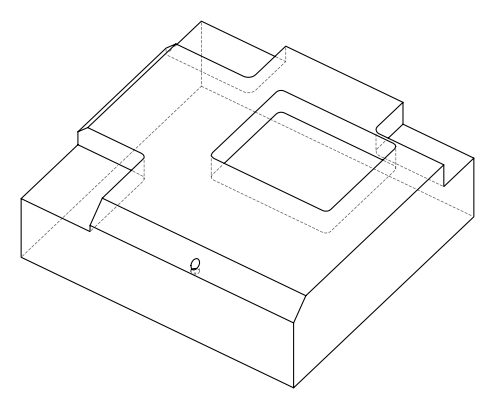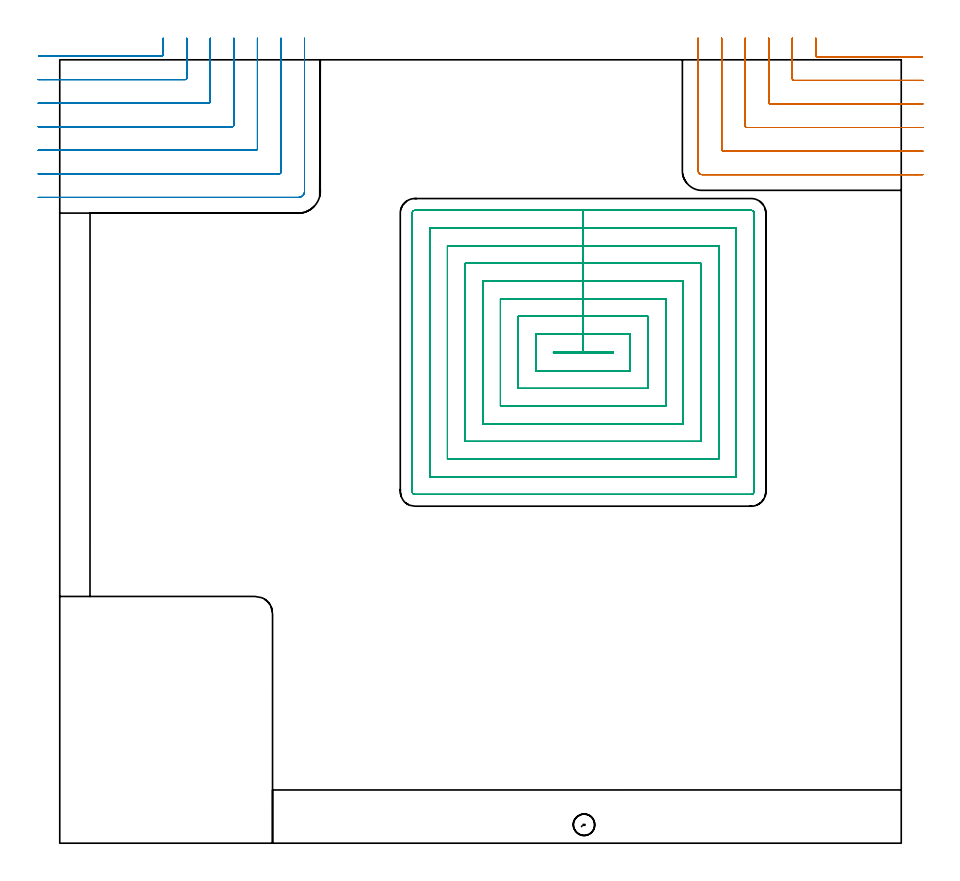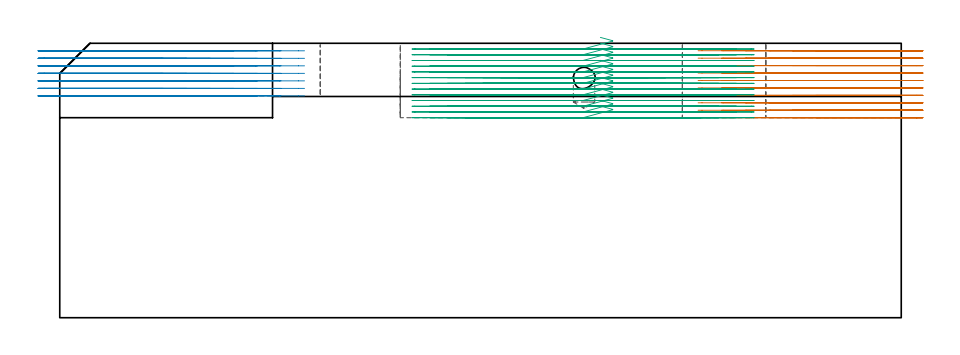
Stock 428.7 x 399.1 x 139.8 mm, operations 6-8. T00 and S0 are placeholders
(PLAN: 8 operations, 4 tool changes, 181.8 min)
(1 SPOT_DRILL | STEP1POCKET | NXT0321_9005460120000 | 0.03 min | 1278 mm3)
(2 DRILL_BLIND_HOLE_INTO_CENTER | STEP1POCKET | UGT0301_221 | 0.1 min | 1816 mm3)
(3 AREA_MILL | FG_CHAMFER_SURFACE | UGT0205_001 | 26.05 min | 118848 mm3)
(4 AREA_MILL_1 | FG_CHAMFER_SURFACE_1 | UGT0205_001 | 9.62 min | 24879 mm3)
(5 MILL_CORNER_NOTCH_RECTANGULAR | CORNER_NOTCH_RECTANGULAR | NXT0201_012 | Follow Part, ap 4, ae 75% | 29.01 min | 511872 mm3)
(6 MILL_CORNER_NOTCH_RECTANGULAR_1 | CORNER_NOTCH_RECTANGULAR_1 | NXT0201_012 | Follow Part, ap 4, ae 75% | 16.48 min | 280225 mm3)
(7 MILL_CORNER_NOTCH_RECTANGULAR_2 | CORNER_NOTCH_RECTANGULAR_2 | NXT0201_012 | Follow Part, ap 4, ae 75% | 15.51 min | 276205 mm3)
(8 MILL_RECTANGULAR_POCKET | POCKET_RECTANGULAR_STRAIGHT | NXT0201_011 | Follow Part, ap 3, ae 75% | 84.97 min | 1104171 mm3)
(TOOL NXT0321_9005460120000 | NC Spot Drill, 142deg, 12mm, Carbide, Uncoated | D12 PA142 FL30 Z2)
(TOOL UGT0301_221 | Twist Drill 10.9 mm | D10.9 PA118 FL92 Z2)
(TOOL UGT0205_001 | Chamfer Mill 20 x 3 x 45 deg. | D20 FL50 Z2)
(TOOL NXT0201_012 | ENDMILL 16mm [2P460-1600-NA 1630] | D16 FL38 Z6)
(TOOL NXT0201_011 | ENDMILL 12mm [2P460-1200-NA 1630] | D12 FL38 Z6)
(OP 6 MILL_CORNER_NOTCH_RECTANGULAR_1)
G17 G21 G94 G90
T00 M6
G54
G17 G0 G90 X385.2 Y410.1 S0 M3
G43 Z149.8 H1
Z136.01
G94 G1 Y407.1 F250.
Y401.394 F500.
G3 X385.994 Y400.6 R0.8
G1 X436.558
X439.558 F250.
G0 Z149.8
X373.2 Y410.1
Z136.01
G1 Y407.1
Y389.395 F500.
G3 X373.995 Y388.6 R0.8
G1 X436.7
X439.7 F250.
G0 Z149.8
X361.2 Y410.1
Z136.01
G1 Y407.1
Y377.395 F500.
G3 X361.995 Y376.6 R0.8
G1 X436.7
X439.7 F250.
G0 Z149.8
X349.2 Y410.1
Z136.01
G1 Y407.1
Y365.395 F500.
G3 X349.995 Y364.6 R0.8
G1 X436.7
X439.7 F250.
G0 Z149.8
X337.2 Y410.1
Z136.01
G1 Y407.1
Y353.396 F500.
G3 X337.996 Y352.6 R0.8
G1 X436.7
X439.7 F250.
G0 Z149.8
X325.2 Y410.1
Z136.01
G1 Y407.1
Y342.6 F500.
G3 X327.2 Y340.6 R2.
G1 X436.7
X439.7 F250.
G0 Z149.8
X385.2 Y410.1
Z132.22
G1 Y407.1
Y401.394 F500.
G3 X385.994 Y400.6 R0.8
G1 X436.558
X439.558 F250.
G0 Z149.8
X373.2 Y410.1
Z132.22
G1 Y407.1
Y389.395 F500.
G3 X373.995 Y388.6 R0.8
G1 X436.7
X439.7 F250.
G0 Z149.8
X361.2 Y410.1
Z132.22
G1 Y407.1
Y377.395 F500.
G3 X361.995 Y376.6 R0.8
G1 X436.7
X439.7 F250.
G0 Z149.8
X349.2 Y410.1
Z132.22
G1 Y407.1
Y365.395 F500.
G3 X349.995 Y364.6 R0.8
G1 X436.7
X439.7 F250.
G0 Z149.8
X337.2 Y410.1
Z132.22
G1 Y407.1
Y353.396 F500.
G3 X337.996 Y352.6 R0.8
G1 X436.7
X439.7 F250.
G0 Z149.8
X325.2 Y410.1
Z132.22
G1 Y407.1
Y342.6 F500.
G3 X327.2 Y340.6 R2.
G1 X436.7
X439.7 F250.
G0 Z149.8
X385.2 Y410.1
Z128.43
G1 Y407.1
Y401.394 F500.
G3 X385.994 Y400.6 R0.8
G1 X436.558
X439.558 F250.
G0 Z149.8
X373.2 Y410.1
Z128.43
G1 Y407.1
Y389.395 F500.
G3 X373.995 Y388.6 R0.8
G1 X436.7
X439.7 F250.
G0 Z149.8
X361.2 Y410.1
Z128.43
G1 Y407.1
Y377.395 F500.
G3 X361.995 Y376.6 R0.8
G1 X436.7
X439.7 F250.
G0 Z149.8
X349.2 Y410.1
Z128.43
G1 Y407.1
Y365.395 F500.
G3 X349.995 Y364.6 R0.8
G1 X436.7
X439.7 F250.
G0 Z149.8
X337.2 Y410.1
Z128.43
G1 Y407.1
Y353.396 F500.
G3 X337.996 Y352.6 R0.8
G1 X436.7
X439.7 F250.
G0 Z149.8
X325.2 Y410.1
Z128.43
G1 Y407.1
Y342.6 F500.
G3 X327.2 Y340.6 R2.
G1 X436.7
X439.7 F250.
G0 Z149.8
X385.2 Y410.1
Z124.64
G1 Y407.1
Y401.394 F500.
G3 X385.994 Y400.6 R0.8
G1 X436.558
X439.558 F250.
G0 Z149.8
X373.2 Y410.1
Z124.64
G1 Y407.1
Y389.395 F500.
G3 X373.995 Y388.6 R0.8
G1 X436.7
X439.7 F250.
G0 Z149.8
X361.2 Y410.1
Z124.64
G1 Y407.1
Y377.395 F500.
G3 X361.995 Y376.6 R0.8
G1 X436.7
X439.7 F250.
G0 Z149.8
X349.2 Y410.1
Z124.64
G1 Y407.1
Y365.395 F500.
G3 X349.995 Y364.6 R0.8
G1 X436.7
X439.7 F250.
G0 Z149.8
X337.2 Y410.1
Z124.64
G1 Y407.1
Y353.396 F500.
G3 X337.996 Y352.6 R0.8
G1 X436.7
X439.7 F250.
G0 Z149.8
X325.2 Y410.1
Z124.64
G1 Y407.1
Y342.6 F500.
G3 X327.2 Y340.6 R2.
G1 X436.7
X439.7 F250.
G0 Z149.8
X385.2 Y410.1
Z120.85
G1 Y407.1
Y401.394 F500.
G3 X385.994 Y400.6 R0.8
G1 X436.558
X439.558 F250.
G0 Z149.8
X373.2 Y410.1
Z120.85
G1 Y407.1
Y389.395 F500.
G3 X373.995 Y388.6 R0.8
G1 X436.7
X439.7 F250.
G0 Z149.8
X361.2 Y410.1
Z120.85
G1 Y407.1
Y377.395 F500.
G3 X361.995 Y376.6 R0.8
G1 X436.7
X439.7 F250.
G0 Z149.8
X349.2 Y410.1
Z120.85
G1 Y407.1
Y365.395 F500.
G3 X349.995 Y364.6 R0.8
G1 X436.7
X439.7 F250.
G0 Z149.8
X337.2 Y410.1
Z120.85
G1 Y407.1
Y353.396 F500.
G3 X337.996 Y352.6 R0.8
G1 X436.7
X439.7 F250.
G0 Z149.8
X325.2 Y410.1
Z120.85
G1 Y407.1
Y342.6 F500.
G3 X327.2 Y340.6 R2.
G1 X436.7
X439.7 F250.
G0 Z149.8
X385.2 Y410.1
Z117.06
G1 Y407.1
Y401.394 F500.
G3 X385.994 Y400.6 R0.8
G1 X436.558
X439.558 F250.
G0 Z149.8
X373.2 Y410.1
Z117.06
G1 Y407.1
Y389.395 F500.
G3 X373.995 Y388.6 R0.8
G1 X436.7
X439.7 F250.
G0 Z149.8
X361.2 Y410.1
Z117.06
G1 Y407.1
Y377.395 F500.
G3 X361.995 Y376.6 R0.8
G1 X436.7
X439.7 F250.
G0 Z149.8
X349.2 Y410.1
Z117.06
G1 Y407.1
Y365.395 F500.
G3 X349.995 Y364.6 R0.8
G1 X436.7
X439.7 F250.
G0 Z149.8
X337.2 Y410.1
Z117.06
G1 Y407.1
Y353.396 F500.
G3 X337.996 Y352.6 R0.8
G1 X436.7
X439.7 F250.
G0 Z149.8
X325.2 Y410.1
Z117.06
G1 Y407.1
Y342.6 F500.
G3 X327.2 Y340.6 R2.
G1 X436.7
X439.7 F250.
G0 Z149.8
X385.2 Y410.1
Z113.27
G1 Y407.1
Y401.394 F500.
G3 X385.994 Y400.6 R0.8
G1 X436.558
X439.558 F250.
G0 Z149.8
X373.2 Y410.1
Z113.27
G1 Y407.1
Y389.395 F500.
G3 X373.995 Y388.6 R0.8
G1 X436.7
X439.7 F250.
G0 Z149.8
X361.2 Y410.1
Z113.27
G1 Y407.1
Y377.395 F500.
G3 X361.995 Y376.6 R0.8
G1 X436.7
X439.7 F250.
G0 Z149.8
X349.2 Y410.1
Z113.27
G1 Y407.1
Y365.395 F500.
G3 X349.995 Y364.6 R0.8
G1 X436.7
X439.7 F250.
G0 Z149.8
X337.2 Y410.1
Z113.27
G1 Y407.1
Y353.396 F500.
G3 X337.996 Y352.6 R0.8
G1 X436.7
X439.7 F250.
G0 Z149.8
X325.2 Y410.1
Z113.27
G1 Y407.1
Y342.6 F500.
G3 X327.2 Y340.6 R2.
G1 X436.7
X439.7 F250.
G0 Z149.8
X385.2 Y410.1
Z109.48
G1 Y407.1
Y401.394 F500.
G3 X385.994 Y400.6 R0.8
G1 X436.558
X439.558 F250.
G0 Z149.8
X373.2 Y410.1
Z109.48
G1 Y407.1
Y389.395 F500.
G3 X373.995 Y388.6 R0.8
G1 X436.7
X439.7 F250.
G0 Z149.8
X361.2 Y410.1
Z109.48
G1 Y407.1
Y377.395 F500.
G3 X361.995 Y376.6 R0.8
G1 X436.7
X439.7 F250.
G0 Z149.8
X349.2 Y410.1
Z109.48
G1 Y407.1
Y365.395 F500.
G3 X349.995 Y364.6 R0.8
G1 X436.7
X439.7 F250.
G0 Z149.8
X337.2 Y410.1
Z109.48
G1 Y407.1
Y353.396 F500.
G3 X337.996 Y352.6 R0.8
G1 X436.7
X439.7 F250.
G0 Z149.8
X325.2 Y410.1
Z109.48
G1 Y407.1
Y342.6 F500.
G3 X327.2 Y340.6 R2.
G1 X436.7
X439.7 F250.
G0 Z149.8
X385.2 Y410.1
Z105.69
G1 Y407.1
Y401.394 F500.
G3 X385.994 Y400.6 R0.8
G1 X436.558
X439.558 F250.
G0 Z149.8
X373.2 Y410.1
Z105.69
G1 Y407.1
Y389.395 F500.
G3 X373.995 Y388.6 R0.8
G1 X436.7
X439.7 F250.
G0 Z149.8
X361.2 Y410.1
Z105.69
G1 Y407.1
Y377.395 F500.
G3 X361.995 Y376.6 R0.8
G1 X436.7
X439.7 F250.
G0 Z149.8
X349.2 Y410.1
Z105.69
G1 Y407.1
Y365.395 F500.
G3 X349.995 Y364.6 R0.8
G1 X436.7
X439.7 F250.
G0 Z149.8
X337.2 Y410.1
Z105.69
G1 Y407.1
Y353.396 F500.
G3 X337.996 Y352.6 R0.8
G1 X436.7
X439.7 F250.
G0 Z149.8
X325.2 Y410.1
Z105.69
G1 Y407.1
Y342.6 F500.
G3 X327.2 Y340.6 R2.
G1 X436.7
X439.7 F250.
G0 Z149.8
X385.2 Y410.1
Z101.9
G1 Y407.1
Y401.394 F500.
G3 X385.994 Y400.6 R0.8
G1 X436.558
X439.558 F250.
G0 Z149.8
X373.2 Y410.1
Z101.9
G1 Y407.1
Y389.395 F500.
G3 X373.995 Y388.6 R0.8
G1 X436.7
X439.7 F250.
G0 Z149.8
X361.2 Y410.1
Z101.9
G1 Y407.1
Y377.395 F500.
G3 X361.995 Y376.6 R0.8
G1 X436.7
X439.7 F250.
G0 Z149.8
X349.2 Y410.1
Z101.9
G1 Y407.1
Y365.395 F500.
G3 X349.995 Y364.6 R0.8
G1 X436.7
X439.7 F250.
G0 Z149.8
X337.2 Y410.1
Z101.9
G1 Y407.1
Y353.396 F500.
G3 X337.996 Y352.6 R0.8
G1 X436.7
X439.7 F250.
G0 Z149.8
X325.2 Y410.1
Z101.9
G1 Y407.1
Y342.6 F500.
G3 X327.2 Y340.6 R2.
G1 X436.7
X439.7 F250.
G0 Z149.8
M5
M2
(OP 7 MILL_CORNER_NOTCH_RECTANGULAR_2)
G17 G21 G94 G90
T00 M6
G54
G17 G0 G90 X-10.771 Y400.999 S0 M3
G43 Z149.8 H1
Z135.971
G94 G1 X-7.771 Y401. F250.
X51.906 F500.
G3 X52.7 Y401.794 R0.8
G1 Y407.1
Y410.1 F250.
G0 Z149.8
X-11. Y388.987
Z135.971
G1 X-8. Y388.999
G2 X-7.746 Y389. R60. F500.
G1 X63.906
G3 X64.7 Y389.794 R0.8
G1 Y407.1
Y410.1 F250.
G0 Z149.8
X-11. Y376.983
Z135.971
G1 X-8. Y376.999
G2 X-7.746 Y377. R48. F500.
G1 X75.905
G3 X76.7 Y377.795 R0.8
G1 Y407.1
Y410.1 F250.
G0 Z149.8
X-11. Y364.978
Z135.971
G1 X-8. Y364.999
G2 X-7.746 Y365. R36. F500.
G1 X87.905
G3 X88.7 Y365.795 R0.8
G1 Y407.1
Y410.1 F250.
G0 Z149.8
X-11. Y352.967
Z135.971
G1 X-8. Y352.999
G2 X-7.746 Y353. R24. F500.
G1 X99.905
G3 X100.7 Y353.795 R0.8
G1 Y407.1
Y410.1 F250.
G0 Z149.8
X-10.999 Y340.934
Z135.971
G1 X-8. Y340.997
G2 X-7.746 Y341. R12. F500.
G1 X111.904
G3 X112.7 Y341.796 R0.8
G1 Y407.1
Y410.1 F250.
G0 Z149.8
X-10.746 Y329.
Z135.971
G1 X-7.746
X121.6 F500.
G3 X124.7 Y332.1 R3.1
G1 Y407.1
Y410.1 F250.
G0 Z149.8
X-10.771 Y401.
Z132.143
G1 X-7.771
X51.906 F500.
G3 X52.7 Y401.794 R0.8
G1 Y407.1
Y410.1 F250.
G0 Z149.8
X-11. Y388.996
Z132.143
G1 X-8. Y389.
X-7.919 F500.
X63.906
G3 X64.7 Y389.794 R0.8
G1 Y407.1
Y410.1 F250.
G0 Z149.8
X-11. Y376.995
Z132.143
G1 X-8. Y377.
X-7.919 F500.
X75.905
G3 X76.7 Y377.795 R0.8
G1 Y407.1
Y410.1 F250.
G0 Z149.8
X-11. Y364.993
Z132.143
G1 X-8. Y365.
X-7.919 F500.
X87.905
G3 X88.7 Y365.795 R0.8
G1 Y407.1
Y410.1 F250.
G0 Z149.8
X-11. Y352.99
Z132.143
G1 X-8. Y353.
X-7.919 F500.
X99.905
G3 X100.7 Y353.795 R0.8
G1 Y407.1
Y410.1 F250.
G0 Z149.8
X-11. Y340.979
Z132.143
G1 X-8. Y341.
X-7.919 F500.
X111.904
G3 X112.7 Y341.796 R0.8
G1 Y407.1
Y410.1 F250.
G0 Z149.8
X-10.919 Y329.
Z132.143
G1 X-7.919
X121.6 F500.
G3 X124.7 Y332.1 R3.1
G1 Y407.1
Y410.1 F250.
G0 Z149.8
X-10.771 Y401.
Z128.314
G1 X-7.771
X51.906 F500.
G3 X52.7 Y401.794 R0.8
G1 Y407.1
Y410.1 F250.
G0 Z149.8
X-11. Y389.
Z128.314
G1 X-8.
X63.906 F500.
G3 X64.7 Y389.794 R0.8
G1 Y407.1
Y410.1 F250.
G0 Z149.8
X-11. Y377.
Z128.314
G1 X-8.
X75.905 F500.
G3 X76.7 Y377.795 R0.8
G1 Y407.1
Y410.1 F250.
G0 Z149.8
X-11. Y365.
Z128.314
G1 X-8.
X87.905 F500.
G3 X88.7 Y365.795 R0.8
G1 Y407.1
Y410.1 F250.
G0 Z149.8
X-11. Y353.
Z128.314
G1 X-8.
X99.905 F500.
G3 X100.7 Y353.795 R0.8
G1 Y407.1
Y410.1 F250.
G0 Z149.8
X-11. Y341.
Z128.314
G1 X-8.
X111.904 F500.
G3 X112.7 Y341.796 R0.8
G1 Y407.1
Y410.1 F250.
G0 Z149.8
X-11. Y329.
Z128.314
G1 X-8.
X121.6 F500.
G3 X124.7 Y332.1 R3.1
G1 Y407.1
Y410.1 F250.
G0 Z149.8
X-10.771 Y401.
Z124.486
G1 X-7.771
X51.906 F500.
G3 X52.7 Y401.794 R0.8
G1 Y407.1
Y410.1 F250.
G0 Z149.8
X-11. Y389.
Z124.486
G1 X-8.
X63.906 F500.
G3 X64.7 Y389.794 R0.8
G1 Y407.1
Y410.1 F250.
G0 Z149.8
X-11. Y377.
Z124.486
G1 X-8.
X75.905 F500.
G3 X76.7 Y377.795 R0.8
G1 Y407.1
Y410.1 F250.
G0 Z149.8
X-11. Y365.
Z124.486
G1 X-8.
X87.905 F500.
G3 X88.7 Y365.795 R0.8
G1 Y407.1
Y410.1 F250.
G0 Z149.8
X-11. Y353.
Z124.486
G1 X-8.
X99.905 F500.
G3 X100.7 Y353.795 R0.8
G1 Y407.1
Y410.1 F250.
G0 Z149.8
X-11. Y341.
Z124.486
G1 X-8.
X111.904 F500.
G3 X112.7 Y341.796 R0.8
G1 Y407.1
Y410.1 F250.
G0 Z149.8
X-11. Y329.
Z124.486
G1 X-8.
X121.6 F500.
G3 X124.7 Y332.1 R3.1
G1 Y407.1
Y410.1 F250.
G0 Z149.8
X-10.771 Y401.
Z120.657
G1 X-7.771
X51.906 F500.
G3 X52.7 Y401.794 R0.8
G1 Y407.1
Y410.1 F250.
G0 Z149.8
X-11. Y389.
Z120.657
G1 X-8.
X63.906 F500.
G3 X64.7 Y389.794 R0.8
G1 Y407.1
Y410.1 F250.
G0 Z149.8
X-11. Y377.
Z120.657
G1 X-8.
X75.905 F500.
G3 X76.7 Y377.795 R0.8
G1 Y407.1
Y410.1 F250.
G0 Z149.8
X-11. Y365.
Z120.657
G1 X-8.
X87.905 F500.
G3 X88.7 Y365.795 R0.8
G1 Y407.1
Y410.1 F250.
G0 Z149.8
X-11. Y353.
Z120.657
G1 X-8.
X99.905 F500.
G3 X100.7 Y353.795 R0.8
G1 Y407.1
Y410.1 F250.
G0 Z149.8
X-11. Y341.
Z120.657
G1 X-8.
X111.904 F500.
G3 X112.7 Y341.796 R0.8
G1 Y407.1
Y410.1 F250.
G0 Z149.8
X-11. Y329.
Z120.657
G1 X-8.
X121.6 F500.
G3 X124.7 Y332.1 R3.1
G1 Y407.1
Y410.1 F250.
G0 Z149.8
X-10.771 Y401.
Z116.829
G1 X-7.771
X51.906 F500.
G3 X52.7 Y401.794 R0.8
G1 Y407.1
Y410.1 F250.
G0 Z149.8
X-11. Y389.
Z116.829
G1 X-8.
X63.906 F500.
G3 X64.7 Y389.794 R0.8
G1 Y407.1
Y410.1 F250.
G0 Z149.8
X-11. Y377.
Z116.829
G1 X-8.
X75.905 F500.
G3 X76.7 Y377.795 R0.8
G1 Y407.1
Y410.1 F250.
G0 Z149.8
X-11. Y365.
Z116.829
G1 X-8.
X87.905 F500.
G3 X88.7 Y365.795 R0.8
G1 Y407.1
Y410.1 F250.
G0 Z149.8
X-11. Y353.
Z116.829
G1 X-8.
X99.905 F500.
G3 X100.7 Y353.795 R0.8
G1 Y407.1
Y410.1 F250.
G0 Z149.8
X-11. Y341.
Z116.829
G1 X-8.
X111.904 F500.
G3 X112.7 Y341.796 R0.8
G1 Y407.1
Y410.1 F250.
G0 Z149.8
X-11. Y329.
Z116.829
G1 X-8.
X121.6 F500.
G3 X124.7 Y332.1 R3.1
G1 Y407.1
Y410.1 F250.
G0 Z149.8
X-10.771 Y401.
Z113.
G1 X-7.771
X51.906 F500.
G3 X52.7 Y401.794 R0.8
G1 Y407.1
Y410.1 F250.
G0 Z149.8
X-11. Y389.
Z113.
G1 X-8.
X63.906 F500.
G3 X64.7 Y389.794 R0.8
G1 Y407.1
Y410.1 F250.
G0 Z149.8
X-11. Y377.
Z113.
G1 X-8.
X75.905 F500.
G3 X76.7 Y377.795 R0.8
G1 Y407.1
Y410.1 F250.
G0 Z149.8
X-11. Y365.
Z113.
G1 X-8.
X87.905 F500.
G3 X88.7 Y365.795 R0.8
G1 Y407.1
Y410.1 F250.
G0 Z149.8
X-11. Y353.
Z113.
G1 X-8.
X99.905 F500.
G3 X100.7 Y353.795 R0.8
G1 Y407.1
Y410.1 F250.
G0 Z149.8
X-11. Y341.
Z113.
G1 X-8.
X111.904 F500.
G3 X112.7 Y341.796 R0.8
G1 Y407.1
Y410.1 F250.
G0 Z149.8
X-11. Y329.
Z113.
G1 X-8.
X121.6 F500.
G3 X124.7 Y332.1 R3.1
G1 Y407.1
Y410.1 F250.
G0 Z149.8
M5
M2
(OP 8 MILL_RECTANGULAR_POCKET)
G17 G21 G94 G90
T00 M6
G54
G17 G0 G90 X275.424 Y249.7 S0 M3
G43 Z149.8 H1
Z142.8
G94 G1 X281.7 Z141.118 F250.
Y250.4 Z140.931
X266.6 Z136.885
X251.5 F500.
Y249.7
X281.7
Y250.4
X266.6
Y259.4
X242.5
Y240.7
X290.7
Y259.4
X266.6
Y268.4
X233.5
Y231.7
X299.7
Y268.4
X266.6
Y277.4
X224.5
Y222.7
X308.7
Y277.4
X266.6
Y286.4
X215.5
Y213.7
X317.7
Y286.4
X266.6
Y295.4
X206.5
Y204.7
X326.7
Y295.4
X266.6
Y304.4
X197.5
Y195.7
X335.7
Y304.4
X266.6
Y313.4
X188.5
Y186.7
X344.7
Y313.4
X266.6
Y322.4
X180.9
G3 X179.5 Y321. R1.4
G1 Y179.1
G3 X180.9 Y177.7 R1.4
G1 X352.3
G3 X353.7 Y179.1 R1.4
G1 Y321.
G3 X352.3 Y322.4 R1.4
G1 X266.6
X265.6
G0 X275.424 Y249.7 Z139.885
G1 X281.7 Z138.203 F250.
Y250.4 Z138.015
X266.6 Z133.969
X251.5 F500.
Y249.7
X281.7
Y250.4
X266.6
Y259.4
X242.5
Y240.7
X290.7
Y259.4
X266.6
Y268.4
X233.5
Y231.7
X299.7
Y268.4
X266.6
Y277.4
X224.5
Y222.7
X308.7
Y277.4
X266.6
Y286.4
X215.5
Y213.7
X317.7
Y286.4
X266.6
Y295.4
X206.5
Y204.7
X326.7
Y295.4
X266.6
Y304.4
X197.5
Y195.7
X335.7
Y304.4
X266.6
Y313.4
X188.5
Y186.7
X344.7
Y313.4
X266.6
Y322.4
X180.9
G3 X179.5 Y321. R1.4
G1 Y179.1
G3 X180.9 Y177.7 R1.4
G1 X352.3
G3 X353.7 Y179.1 R1.4
G1 Y321.
G3 X352.3 Y322.4 R1.4
G1 X266.6
X265.6
G0 X275.424 Y249.7 Z136.969
G1 X281.7 Z135.287 F250.
Y250.4 Z135.1
X266.6 Z131.054
X251.5 F500.
Y249.7
X281.7
Y250.4
X266.6
Y259.4
X242.5
Y240.7
X290.7
Y259.4
X266.6
Y268.4
X233.5
Y231.7
X299.7
Y268.4
X266.6
Y277.4
X224.5
Y222.7
X308.7
Y277.4
X266.6
Y286.4
X215.5
Y213.7
X317.7
Y286.4
X266.6
Y295.4
X206.5
Y204.7
X326.7
Y295.4
X266.6
Y304.4
X197.5
Y195.7
X335.7
Y304.4
X266.6
Y313.4
X188.5
Y186.7
X344.7
Y313.4
X266.6
Y322.4
X180.9
G3 X179.5 Y321. R1.4
G1 Y179.1
G3 X180.9 Y177.7 R1.4
G1 X352.3
G3 X353.7 Y179.1 R1.4
G1 Y321.
G3 X352.3 Y322.4 R1.4
G1 X266.6
X265.6
G0 X275.424 Y249.7 Z134.054
G1 X281.7 Z132.372 F250.
Y250.4 Z132.184
X266.6 Z128.138
X251.5 F500.
Y249.7
X281.7
Y250.4
X266.6
Y259.4
X242.5
Y240.7
X290.7
Y259.4
X266.6
Y268.4
X233.5
Y231.7
X299.7
Y268.4
X266.6
Y277.4
X224.5
Y222.7
X308.7
Y277.4
X266.6
Y286.4
X215.5
Y213.7
X317.7
Y286.4
X266.6
Y295.4
X206.5
Y204.7
X326.7
Y295.4
X266.6
Y304.4
X197.5
Y195.7
X335.7
Y304.4
X266.6
Y313.4
X188.5
Y186.7
X344.7
Y313.4
X266.6
Y322.4
X180.9
G3 X179.5 Y321. R1.4
G1 Y179.1
G3 X180.9 Y177.7 R1.4
G1 X352.3
G3 X353.7 Y179.1 R1.4
G1 Y321.
G3 X352.3 Y322.4 R1.4
G1 X266.6
X265.6
G0 X275.424 Y249.7 Z131.138
G1 X281.7 Z129.457 F250.
Y250.4 Z129.269
X266.6 Z125.223
X251.5 F500.
Y249.7
X281.7
Y250.4
X266.6
Y259.4
X242.5
Y240.7
X290.7
Y259.4
X266.6
Y268.4
X233.5
Y231.7
X299.7
Y268.4
X266.6
Y277.4
X224.5
Y222.7
X308.7
Y277.4
X266.6
Y286.4
X215.5
Y213.7
X317.7
Y286.4
X266.6
Y295.4
X206.5
Y204.7
X326.7
Y295.4
X266.6
Y304.4
X197.5
Y195.7
X335.7
Y304.4
X266.6
Y313.4
X188.5
Y186.7
X344.7
Y313.4
X266.6
Y322.4
X180.9
G3 X179.5 Y321. R1.4
G1 Y179.1
G3 X180.9 Y177.7 R1.4
G1 X352.3
G3 X353.7 Y179.1 R1.4
G1 Y321.
G3 X352.3 Y322.4 R1.4
G1 X266.6
X265.6
G0 X275.424 Y249.7 Z128.223
G1 X281.7 Z126.541 F250.
Y250.4 Z126.354
X266.6 Z122.308
X251.5 F500.
Y249.7
X281.7
Y250.4
X266.6
Y259.4
X242.5
Y240.7
X290.7
Y259.4
X266.6
Y268.4
X233.5
Y231.7
X299.7
Y268.4
X266.6
Y277.4
X224.5
Y222.7
X308.7
Y277.4
X266.6
Y286.4
X215.5
Y213.7
X317.7
Y286.4
X266.6
Y295.4
X206.5
Y204.7
X326.7
Y295.4
X266.6
Y304.4
X197.5
Y195.7
X335.7
Y304.4
X266.6
Y313.4
X188.5
Y186.7
X344.7
Y313.4
X266.6
Y322.4
X180.9
G3 X179.5 Y321. R1.4
G1 Y179.1
G3 X180.9 Y177.7 R1.4
G1 X352.3
G3 X353.7 Y179.1 R1.4
G1 Y321.
G3 X352.3 Y322.4 R1.4
G1 X266.6
X265.6
G0 X275.424 Y249.7 Z125.308
G1 X281.7 Z123.626 F250.
Y250.4 Z123.438
X266.6 Z119.392
X251.5 F500.
Y249.7
X281.7
Y250.4
X266.6
Y259.4
X242.5
Y240.7
X290.7
Y259.4
X266.6
Y268.4
X233.5
Y231.7
X299.7
Y268.4
X266.6
Y277.4
X224.5
Y222.7
X308.7
Y277.4
X266.6
Y286.4
X215.5
Y213.7
X317.7
Y286.4
X266.6
Y295.4
X206.5
Y204.7
X326.7
Y295.4
X266.6
Y304.4
X197.5
Y195.7
X335.7
Y304.4
X266.6
Y313.4
X188.5
Y186.7
X344.7
Y313.4
X266.6
Y322.4
X180.9
G3 X179.5 Y321. R1.4
G1 Y179.1
G3 X180.9 Y177.7 R1.4
G1 X352.3
G3 X353.7 Y179.1 R1.4
G1 Y321.
G3 X352.3 Y322.4 R1.4
G1 X266.6
X265.6
G0 X275.424 Y249.7 Z122.392
G1 X281.7 Z120.71 F250.
Y250.4 Z120.523
X266.6 Z116.477
X251.5 F500.
Y249.7
X281.7
Y250.4
X266.6
Y259.4
X242.5
Y240.7
X290.7
Y259.4
X266.6
Y268.4
X233.5
Y231.7
X299.7
Y268.4
X266.6
Y277.4
X224.5
Y222.7
X308.7
Y277.4
X266.6
Y286.4
X215.5
Y213.7
X317.7
Y286.4
X266.6
Y295.4
X206.5
Y204.7
X326.7
Y295.4
X266.6
Y304.4
X197.5
Y195.7
X335.7
Y304.4
X266.6
Y313.4
X188.5
Y186.7
X344.7
Y313.4
X266.6
Y322.4
X180.9
G3 X179.5 Y321. R1.4
G1 Y179.1
G3 X180.9 Y177.7 R1.4
G1 X352.3
G3 X353.7 Y179.1 R1.4
G1 Y321.
G3 X352.3 Y322.4 R1.4
G1 X266.6
X265.6
G0 X275.424 Y249.7 Z119.477
G1 X281.7 Z117.795 F250.
Y250.4 Z117.608
X266.6 Z113.562
X251.5 F500.
Y249.7
X281.7
Y250.4
X266.6
Y259.4
X242.5
Y240.7
X290.7
Y259.4
X266.6
Y268.4
X233.5
Y231.7
X299.7
Y268.4
X266.6
Y277.4
X224.5
Y222.7
X308.7
Y277.4
X266.6
Y286.4
X215.5
Y213.7
X317.7
Y286.4
X266.6
Y295.4
X206.5
Y204.7
X326.7
Y295.4
X266.6
Y304.4
X197.5
Y195.7
X335.7
Y304.4
X266.6
Y313.4
X188.5
Y186.7
X344.7
Y313.4
X266.6
Y322.4
X180.9
G3 X179.5 Y321. R1.4
G1 Y179.1
G3 X180.9 Y177.7 R1.4
G1 X352.3
G3 X353.7 Y179.1 R1.4
G1 Y321.
G3 X352.3 Y322.4 R1.4
G1 X266.6
X265.6
G0 X275.424 Y249.7 Z116.562
G1 X281.7 Z114.88 F250.
Y250.4 Z114.692
X266.6 Z110.646
X251.5 F500.
Y249.7
X281.7
Y250.4
X266.6
Y259.4
X242.5
Y240.7
X290.7
Y259.4
X266.6
Y268.4
X233.5
Y231.7
X299.7
Y268.4
X266.6
Y277.4
X224.5
Y222.7
X308.7
Y277.4
X266.6
Y286.4
X215.5
Y213.7
X317.7
Y286.4
X266.6
Y295.4
X206.5
Y204.7
X326.7
Y295.4
X266.6
Y304.4
X197.5
Y195.7
X335.7
Y304.4
X266.6
Y313.4
X188.5
Y186.7
X344.7
Y313.4
X266.6
Y322.4
X180.9
G3 X179.5 Y321. R1.4
G1 Y179.1
G3 X180.9 Y177.7 R1.4
G1 X352.3
G3 X353.7 Y179.1 R1.4
G1 Y321.
G3 X352.3 Y322.4 R1.4
G1 X266.6
X265.6
G0 X275.424 Y249.7 Z113.646
G1 X281.7 Z111.964 F250.
Y250.4 Z111.777
X266.6 Z107.731
X251.5 F500.
Y249.7
X281.7
Y250.4
X266.6
Y259.4
X242.5
Y240.7
X290.7
Y259.4
X266.6
Y268.4
X233.5
Y231.7
X299.7
Y268.4
X266.6
Y277.4
X224.5
Y222.7
X308.7
Y277.4
X266.6
Y286.4
X215.5
Y213.7
X317.7
Y286.4
X266.6
Y295.4
X206.5
Y204.7
X326.7
Y295.4
X266.6
Y304.4
X197.5
Y195.7
X335.7
Y304.4
X266.6
Y313.4
X188.5
Y186.7
X344.7
Y313.4
X266.6
Y322.4
X180.9
G3 X179.5 Y321. R1.4
G1 Y179.1
G3 X180.9 Y177.7 R1.4
G1 X352.3
G3 X353.7 Y179.1 R1.4
G1 Y321.
G3 X352.3 Y322.4 R1.4
G1 X266.6
X265.6
G0 X275.424 Y249.7 Z110.731
G1 X281.7 Z109.049 F250.
Y250.4 Z108.861
X266.6 Z104.815
X251.5 F500.
Y249.7
X281.7
Y250.4
X266.6
Y259.4
X242.5
Y240.7
X290.7
Y259.4
X266.6
Y268.4
X233.5
Y231.7
X299.7
Y268.4
X266.6
Y277.4
X224.5
Y222.7
X308.7
Y277.4
X266.6
Y286.4
X215.5
Y213.7
X317.7
Y286.4
X266.6
Y295.4
X206.5
Y204.7
X326.7
Y295.4
X266.6
Y304.4
X197.5
Y195.7
X335.7
Y304.4
X266.6
Y313.4
X188.5
Y186.7
X344.7
Y313.4
X266.6
Y322.4
X180.9
G3 X179.5 Y321. R1.4
G1 Y179.1
G3 X180.9 Y177.7 R1.4
G1 X352.3
G3 X353.7 Y179.1 R1.4
G1 Y321.
G3 X352.3 Y322.4 R1.4
G1 X266.6
X265.6
G0 X275.424 Y249.7 Z107.815
G1 X281.7 Z106.134 F250.
Y250.4 Z105.946
X266.6 Z101.9
X251.5 F500.
Y249.7
X281.7
Y250.4
X266.6
Y259.4
X242.5
Y240.7
X290.7
Y259.4
X266.6
Y268.4
X233.5
Y231.7
X299.7
Y268.4
X266.6
Y277.4
X224.5
Y222.7
X308.7
Y277.4
X266.6
Y286.4
X215.5
Y213.7
X317.7
Y286.4
X266.6
Y295.4
X206.5
Y204.7
X326.7
Y295.4
X266.6
Y304.4
X197.5
Y195.7
X335.7
Y304.4
X266.6
Y313.4
X188.5
Y186.7
X344.7
Y313.4
X266.6
Y322.4
X180.9
G3 X179.5 Y321. R1.4
G1 Y179.1
G3 X180.9 Y177.7 R1.4
G1 X352.3
G3 X353.7 Y179.1 R1.4
G1 Y321.
G3 X352.3 Y322.4 R1.4
G1 X266.6
X265.6
G0 Z149.8
M5
M2
